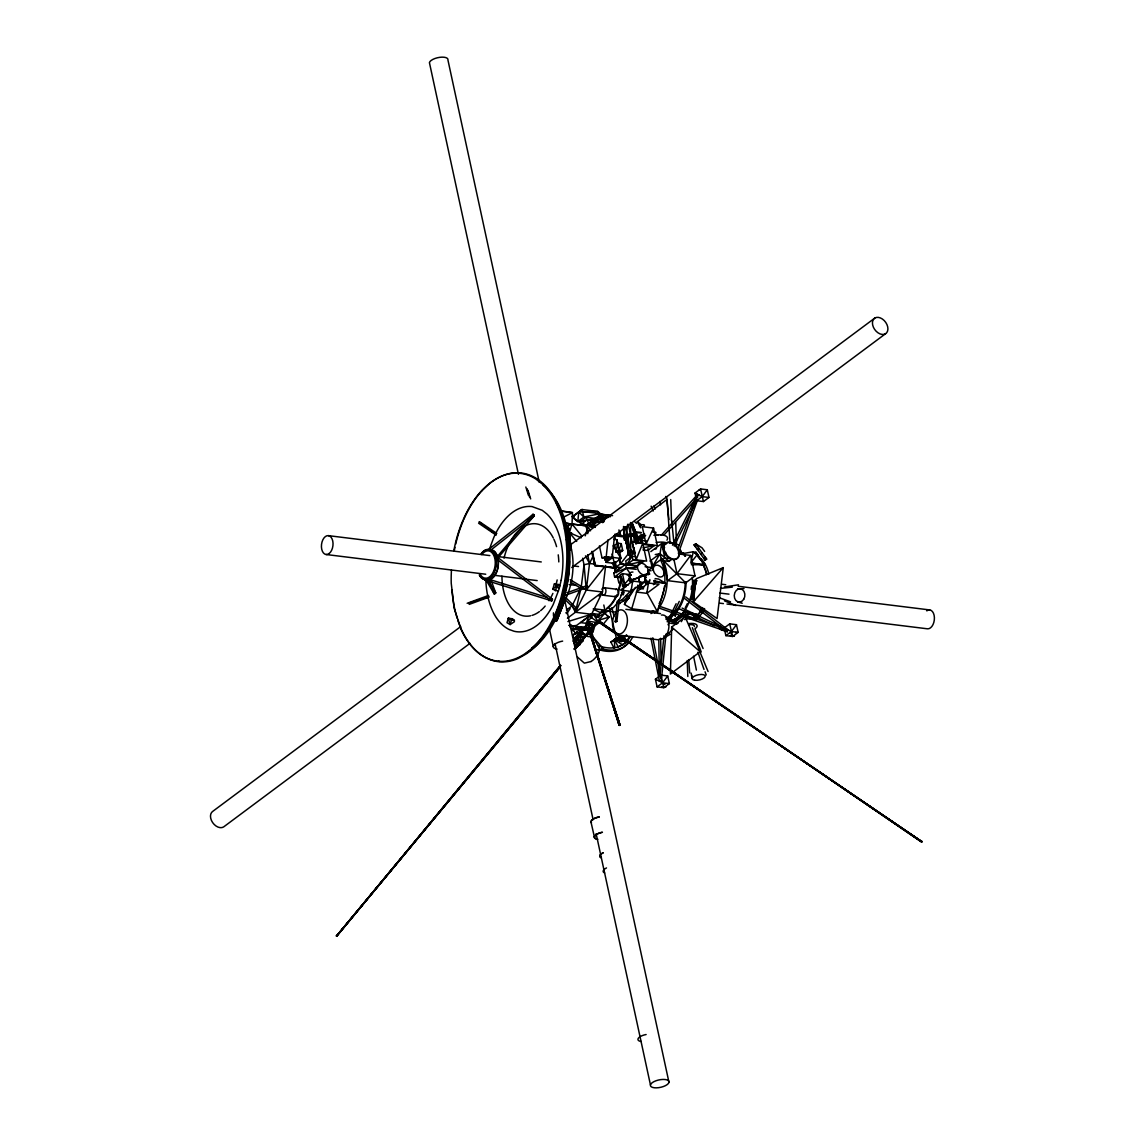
<?xml version="1.0" encoding="UTF-8"?>
<svg xmlns="http://www.w3.org/2000/svg" width="1145" height="1145" viewBox="0 0 1145 1145"><rect width="100%" height="100%" fill="white"/><g stroke="black" fill="none" stroke-linecap="round" stroke-linejoin="round"><path stroke-width="1.5" d="M630.68 555.654L628.662 554.853L628.691 553.407L634.015 550.859L634.029 547.51M634.058 542.501L634.087 535.803L636.52 534.2L632.269 523.251L630.58 522.592L630.723 551.89L625.499 526.729M620.204 567.619L615.352 571.226L615.423 562.524M630.051 553.736L630.408 557.114L630.051 553.736L635.003 551.16M640.713 538.05L641.071 541.428L640.713 538.05L645.665 535.474M632.87 526.085L636.978 538.007L636.52 534.2L632.269 523.251L634.173 533.269L627.503 536.991L628.691 553.407L625.456 538.508L628.662 554.853L625.456 538.508L630.351 533.441L636.52 534.2L636.992 536.332L636.978 538.007L634.087 535.803L630.795 535.96L624.569 538.536L624.111 536.418L630.351 533.441L628.204 524.238M594.369 525.712L594.384 524.152L596.602 522.506L603.73 521.233M593.482 525.984L593.511 524.195L596.058 522.277L602.914 520.875M640.327 539.739L637.808 538.737L637.837 536.948L644.506 533.742L644.463 536.647L640.384 535.03M573.115 641.429L574.089 638.753L578.468 633.772L584.666 634.087L582.69 641.314L576.207 647.927L576.364 641.458L579.213 635.089L576.966 633.299L572.815 635.131L577.381 631.854L574.962 633.786L577.896 632.412M671.671 627.045L670.412 674.033L700.182 651.748L685.182 616.94L671.671 627.045L700.182 651.748M697.133 580.801L693.913 580.4L691.623 599.279L693.326 599.479L693.913 580.4L695.63 580.601L696.217 583.979M620.146 531.495L619.975 534.787L625.37 537.119L623.538 528.589M624.24 534.801L624.855 526.772M574.575 625.871C574.904 628.948 577.996 624.841 574.847 625.528M581.617 626.845L577.366 628.719L577.538 626.601L576.15 628.834L581.431 628.963L586.168 627.303L576.321 626.716L576.15 628.834L578.511 629.235L583.063 629.693L583.249 627.574L585.954 627.732M659.949 675.707L664 635.747M661.624 677.482L666.032 634.044M667.263 621.878L667.621 618.4M599.408 545.879L601.984 557.801L606.22 556.627L608.009 539.853M607.995 558.545L612.231 557.372L614.564 535.559L619.975 534.787L618.915 529.935M616.611 543.102L616.969 539.71L613.663 539.309M593.382 628.834L593.038 631.868L585.753 629.965L585.023 627.746L586.583 622.379L593.038 631.868L594.598 626.515L587.313 624.612L585.023 627.746M572.056 523.966L569.408 532.654L576.694 541.428M618.93 603.086L616.883 621.42L615.466 621.406L617.227 601.211M627.66 524.41L626.501 534.643L624.569 540.225L625.442 539.939L628.061 547.797M569.122 625.385L575.577 626.186L591.579 614.264L602.456 592.008L605.691 565.473M693.326 599.479L695.63 580.601M693.34 601.855L696.174 578.755L723.282 567.619L717.071 618.572L693.34 601.855L723.282 567.619M616.196 552.062L617.484 543.188L621.248 543.646L622.723 550.473L619.96 552.52L616.196 552.062L614.722 545.235L617.484 543.188L618.958 550.001L616.196 552.062L622.723 550.473L618.958 550.001L621.248 543.646M631.052 591.407L632.655 581.059L643.189 582.361L631.052 591.407L620.533 590.104L632.655 581.059M646.839 593.353L648.442 583.005L658.976 584.308L646.839 593.353L636.305 592.051L648.442 583.005M666.204 544.061L661.695 543.517L660.035 553.65L653.222 565.258L661.824 558.846M487.598 580.172L495.542 592.552C495.27 594.699 492.665 593.997 495.828 593.139L490.361 578.468M615.337 567.505C619.774 565.773 611.902 569.709 616.511 572.686M605.948 556.856L605.061 559.991L605.791 560.306L608.424 559.891L608.482 557M561.136 580.315L559.175 588.802L553.235 604.474A63.118 38.128 -83 0 1 535.302 626.587A62.846 37.957 -83 0 1 514.033 631.239L508.952 629.406A63.376 38.286 -83 0 1 495.899 617.055C489.015 605.905 486.296 592.738 485.823 579.785M691.036 561.379L693.34 551.718L683.479 553.507L685.039 556.298M607.294 556.713L606.664 559.146L605.419 559.519L605.118 557.1M675.235 616.053L675.264 615.337M564.485 528.976L565.358 525.741L568.335 526.972L571.326 549.958L568.106 549.557M485.594 578.769L485.079 580.043L551.718 600.882L552.305 599.078L551.718 600.882M512.831 618.801L508.323 618.243L507.02 622.708L510.14 624.569L514.506 621.649M508.323 618.243L511.443 620.118L510.14 624.569L508.323 618.243L514.434 620.189M558.402 591.235L552.792 589.303L554.352 583.95L558.86 584.508M555.397 590.863L556.957 585.51L554.352 583.95M585.753 629.965L587.313 624.612L592.237 624.354M655.112 578.611L658.561 579.041L665.846 583.406L657.531 611.988L631.739 608.797L624.454 604.431L625.442 601.068M631.739 608.797L638.094 586.941M619.803 641.901L618.386 634.53M585.238 535.846L587.714 527.702M587.585 619.66L588.444 616.897M599.865 620.046L599.007 622.823L594.584 626.1L587.156 621.048L591.564 617.756L592.852 613.606L599.436 614.421M661.223 681.003C658.06 680.617 661.967 682.234 659.72 680.645M675.707 615.266L675.221 616.067M598.692 621.449L921.94 841.732L598.348 621.807L598.821 621.048L921.94 841.732L598.348 621.807L598.821 621.048M485.451 578.597L485.079 580.043M495.527 558.159L496.658 556.67L552.534 599.322L552.09 599.951L551.403 600.81L495.527 558.159L496.658 556.67M677.754 549.414L697.448 494.669L699.166 495.27M678.327 553.378L697.434 500.308M565.258 599.221L556.785 620.747L565.258 599.221L556.785 620.747L553.579 621.22L565.258 599.221L562.038 598.821M636.119 559.819L642.76 543.145L632.24 541.843L636.119 559.819L646.639 561.122L642.76 543.145M495.599 558.531L532.912 514.477L534.014 514.749L534.3 515.765L496.415 559.547M497.102 559.547L495.713 558.259M532.912 514.477L534.3 515.765M573.273 518.027L574.518 515.121L572.4 516.724L573.273 518.027L577.824 521.533L581.216 521.963M646.066 544.218L653.537 528.06L642.273 526.671L646.066 544.218L657.344 545.607L653.537 528.06M593.411 555.425L589.532 563.469L586.297 590.019L575.42 612.26L567.419 618.228M667.836 620.891L676.108 603.716M668.007 624.769L679.271 601.368M572.099 605.834L581.202 587.185L584.05 564.786L582.633 558.259M672.458 545.163L697.491 494.583L699.065 495.399M674.162 546.008L696.06 501.739M588.458 627.26L619.073 724.799L619.717 725.415L588.458 627.26L619.96 724.928L619.159 725.343L588.458 627.26L619.96 724.928L619.073 724.799L587.972 627.517L619.96 724.928M619.717 725.415L588.859 627.632L619.073 724.799M597.432 518.685L600.137 513.676L597.804 511.471L582.018 509.525L572.4 516.724L577.824 521.533L582.733 520.832M631.181 589.317L632.498 590.648L631.21 593.024L623.567 600.953L618.858 603.601L617.541 602.27L618.844 599.894M625.971 600.753L629.378 597.518M616.883 621.42L615.337 622.064L616.21 620.49M485.38 578.855L494.225 593.926M627.145 600.094L628.204 598.177M620.719 595.014C620.733 597.361 627.474 588.129 621.749 593.84M666.719 634.731L665.402 637.092L670.111 634.444L668.794 633.113L665.388 635.661M681.332 621.678L685.497 614.207L684.939 611.659L682.191 613.72M614.636 614.722L615.538 613.19M579.527 632.169L581.03 629.621L591.55 630.924L593.167 637.121L599.908 649.53L604.417 650.088L593.167 637.121L587.156 636.377M921.51 841.904L600.023 622.164L921.596 842.09L922.068 841.332M624.454 604.431L635.475 587.342M640.198 543.345L642.059 540.483L646.882 541.07M567.219 612.89L570.153 608.653M621.377 641.873L626.515 634.745M630.609 574.661L622.465 573.659L620.246 575.305L622.651 586.383L629.063 579.098M707.309 489.774L702.2 496.615L696.69 500.723L703.459 501.553L708.97 497.445L707.309 489.774L700.554 488.944L695.029 493.051L696.031 497.66M644.85 581.045L638.438 588.33L637.751 585.167M690.621 555.439L676.996 573.659L667.621 580.644L663.198 560.206L685.669 582.877L695.044 575.892L690.621 555.439L679.142 554.023L684.066 553.565L678.87 551.36M657.087 686.885L663.857 687.716L660.951 675.106L667.707 675.951L662.597 682.778L657.087 686.885L655.427 679.214L659.563 676.137M736.478 624.698L738.139 632.369L731.383 631.539L724.198 627.975L729.723 623.868L736.478 624.698L731.383 631.539L725.858 635.647L724.871 631.052M590.004 617.327L592.852 613.606L599.05 617.813M629.349 552.505L620.619 563.698L616.21 566.99L615.08 561.794M636.978 542.716L640.255 538.522M736.722 632.598L735.734 632.469M604.617 566.832L586.297 590.019L581.202 587.185L575.42 612.26L591.579 614.264L567.877 621.578M690.65 562.996L697.19 554.781L693.34 551.718L696.647 554.38M560.549 665.445L336.587 936.066L560.477 665.288M596.831 617.055L601.855 611.001L609.126 617.098L603.114 624.368L599.994 622.494M574.59 649.301L596.173 623.052L574.504 649.086M560.005 667.249L336.587 936.066L560.821 665.546L336.83 936.181L336.172 935.708M600.681 622.336L603.114 624.368L598.949 620.132L604.975 612.876L597.361 617.37M336.558 935.894L559.962 667.206M617.541 602.27L622.25 599.622L629.879 591.679L631.21 593.024M626.286 600.724L629.049 597.547M661.195 535.33L697.648 494.354L699.022 495.542M663.756 535.288L697.849 496.959M598.907 595.958L602.456 592.008L586.297 590.019L584.05 564.786L589.532 563.469L594.369 564.07M668.794 633.113L673.017 629.106M482.059 490.604L489.445 483.648A95.035 57.407 -83 0 1 521.404 473.014A95.006 57.393 -83 0 1 559.905 509.453A94.62 57.15 -83 0 1 567.562 544.863M603.673 520.159L598.563 519.515L600.696 517.54M552.792 589.303L556.957 585.51L559.962 585.882M586.827 635.131L591.55 630.924M590.863 614.106L592.437 615.151L590.92 614.378M598.663 518.842L590.834 525.269L590.648 524.424M576.207 647.927L574.275 643.161L576.364 641.458L579.785 645.021L578.068 639.296L574.089 638.753L573.23 636.334M488.357 549.643L533.055 514.406L533.799 514.864L534.271 515.837L490.976 549.972M613.978 648.084L610.929 642.173L616.468 638.194L614.407 639.583L618.228 646.968L627.031 641.887L624.841 639.397M583.893 517.01L582.018 509.525L578.74 512.001L577.824 521.533L583.893 517.01L600.137 513.676L601.297 514.778L597.804 511.471L578.74 512.001L583.893 517.01L595.743 518.485M602.456 592.008L575.42 612.26L572.772 607.122M640.699 527.831L637.307 521.676L667.077 499.392L670.083 543.417M679.429 615.795L673.918 619.917L674.477 622.465L677.081 623.567M691.737 618.558L697.248 614.421L684.939 611.659L674.477 622.465L677.84 623.266M572.4 516.724L582.018 509.525M586.655 525.111L580.644 524.367L580.086 521.819L586.154 517.297L588.916 524.081M567.834 536.017L570.654 533.913M587.8 533.684L585.997 525.283L600.882 514.191L612.589 515.636M592.065 521.734L594.327 520.045M601.426 517.383L590.834 525.269L601.068 515.035L609.197 516.037M460.748 626.573L212.87 811.275A9.503 6.555 53.3 0 0 212.626 822.568A9.503 6.555 53.3 0 0 223.576 826.962L470.022 643.333M569.637 545.449L874.837 318.067M571.741 567.534L885.543 333.739A9.503 6.555 53.3 0 0 882.351 318.997A9.503 6.555 53.3 0 0 872.662 324.98A9.503 6.555 53.3 0 0 885.543 333.739M591.793 552.148L594.699 565.573L615.323 567.648L614.235 562.61M605.404 558.96L606.134 562.367L612.761 557.429L621.019 558.459L619.545 551.647M641.086 539.753L643.461 537.978L643.089 536.275M638.209 543.345L642.059 540.483L642.875 544.319L654.153 545.707L647.755 550.473L642.932 549.872M606.134 562.367L614.407 563.383L621.019 558.459L613.105 545.75M630.423 555.439L635.375 552.863M621.148 577.753L614.607 576.951L613.777 573.115L625.585 564.313L626.415 568.149L630.322 573.76M566.46 610.027L570.697 606.879M650.832 551.604L661.695 543.517L664.601 547.711M643.504 561.379L626.573 564.857L632.97 560.091L643.504 561.379L637.107 566.16L626.573 564.857L625.742 561.021L632.14 556.255L635.661 556.685M650.002 561.122L660.035 553.65L669.038 561.394L672.344 558.917L664.83 557.987L661.509 560.463L660.035 553.65L655.241 554.552M647.698 570.883L652.12 567.591L647.998 548.527M588.802 616.625L580.715 622.651L592.223 624.068M626.286 600.166L629.049 598.105M663.857 687.716L669.367 683.608L667.707 675.951M725.858 635.647L732.628 636.477L738.139 632.369M700.74 554.223L702.271 553.107L695.616 543.746L694.07 544.863L705.105 560.22L706.651 559.118L705.935 558.073M616.296 638.309L610.929 642.173L620.089 636.52M694.772 545.893L696.332 544.777M697.319 549.471L698.865 548.355M572.815 635.131L577.381 631.854M703.703 558.316L705.248 557.214L706.651 559.118M584.666 634.087L579.213 635.089L574.089 638.753L574.275 643.161M494.196 592.609L495.542 592.552M576.966 633.299L579.527 631.782M595.028 519.73L587.643 524.052L586.168 526.142L601.068 515.035L587.643 524.052L587.829 524.897L594.527 525.727M553.579 621.22L557.558 619.159L554.366 619.645L554.309 616.282M588.058 628.047L588.859 627.632M563.412 517.239L572.443 512.602L572.042 524.081L582.032 536.375M729.923 632.985L731.526 632.77M663.47 684.467L665.073 684.238M619.13 639.554L627.116 635.589M614.994 621.22L615.924 621.177M591.092 661.524L584.379 663.141L577.452 657.044M617.627 637.336L621.578 635.661M614.149 639.926L616.783 638.81M567.204 526.113L572.042 524.081L565.272 523.222M578.468 633.772L581.746 632.469M613.777 573.115L626.415 568.149L636.663 567.376M633.414 579.685L646.596 574.604A6.655 4.594 53.3 0 0 644.363 564.27A6.655 4.594 53.3 0 0 637.579 568.464A6.655 4.594 53.3 0 0 646.596 574.604M633.042 579.499L646.51 574.489M467.146 603.286L488.586 595.429M469.178 604.403L488.958 597.16M566.961 592.752L587.07 585.596M565.773 595.142L587.557 587.385M579.213 635.089L584.422 637.45L579.069 637.035L574.089 638.753L576.364 641.458M468.906 603.186L488.858 596.702M637.808 538.737L642.803 537.177M598.949 620.132L609.126 617.098L607.05 615.853M580.086 521.819L595.171 518.413M636.205 559.247L632.97 560.091L632.14 556.255L626.573 564.857L629.807 564.013M571.942 604.617L573.087 604.946M642.875 544.319L646.367 543.503M578.568 632.927L581.789 632.197M534.128 515.88L533.055 514.406M642.903 547.854L654.153 545.707M584.022 523.795L580.644 524.367C591.035 518.284 580.858 519.544 594.226 520.775M724.384 586.941L738.525 584.809M720.42 588.415L732.313 587.127M583.063 629.693L588.358 629.822L581.431 628.963M598.563 519.515L602.041 519.215M631.21 590.748L632.498 590.648M627.145 599.178L628.19 599.093M619.731 576.565L614.607 576.951L626.415 568.149L636.219 569.366M737.552 588.873L744.007 588.559M637.837 536.948L642.803 536.719M627.102 575.048L630.523 574.933M626.072 586.254L622.651 586.383L625.9 586.784M643.562 588.144L638.438 588.33L643.318 588.931M608.797 559.404L606.664 559.146L606.363 556.742M615.08 534.729L619.975 534.787L614.894 534.157M634.359 532.754L641.2 532.869M697.248 614.421L685.497 614.207L674.477 622.465L677.912 622.894M597.733 649.931L604.417 650.088L601.626 648.199M691.365 564.728L704.934 564.757L697.763 555.268M658.132 639.769L620.948 635.389M594.527 526.614L589.518 526.328L592.809 526.686M597.976 649.716L604.417 650.088M575.405 633.199L572.572 628.991L583.091 630.294M587.829 524.897L594.455 525.44M719.847 593.067L728.993 594.155M695.044 599.694L691.623 599.279L694.843 599.665M708.97 497.445L702.2 496.615L695.029 493.051M582.104 511.457L600.137 513.676M560.077 511.071L572.443 512.602L559.776 510.613M610.242 516.839L600.882 514.191L602.943 516.925L608.009 517.554M588 531.595L586.541 524.868L589.89 525.283M634.115 531.623L641.128 532.482M564.972 523.208L586.583 525.87L565.587 523.236M589.518 526.557L594.541 527.172M613.663 535.66L625.37 537.119M678.913 552.92L684.066 553.565M692.238 563.197L704.934 564.757L697.19 554.781M661.509 560.463L669.038 561.394M606.22 556.627L612.231 557.372M601.984 557.801L604.989 558.173M637.021 565.73L620.619 563.698L618.744 558.746M645.122 566.732L652.12 567.591M695.044 575.892L676.996 573.659L674.047 560.034M651.09 570.768L648.313 570.425L649.73 574.203L646.954 573.86M616.21 566.99L621.463 567.634M594.699 565.573L614.779 568.063L612.346 563.225M645.079 574.289L648.528 574.718L647.812 571.369M328.4 535.645L489.831 555.583M496.916 556.47L541.27 561.952M573.201 565.888L578.526 566.546M722.209 584.293L725.758 584.737M738.181 586.269L929.769 609.942M639.869 575.806L644.764 576.407M667.621 580.644L685.669 582.877M653.809 581.918L665.846 583.406L653.652 580.63M620.246 575.305L624.855 584.737L628.118 585.138M643.891 587.084L640.642 586.684L638.581 577.194M604.073 587.686L616.854 589.26M326.067 554.509L485.723 574.232M494.597 575.334L537.177 580.587M569.108 584.537L576.193 585.41M719.89 603.172L723.44 603.601M726.989 604.045L927.436 628.805A9.503 5.739 -83 0 0 934.406 617.613A9.503 5.739 -83 0 0 926.763 610.857M603.143 595.228L615.924 596.803M625.857 609.326L660.522 613.62M593.396 608.696L604.903 610.128M605.576 610.843L616.082 612.146M666.848 618.787L671.614 619.373M675.765 621.535L667.836 620.561L677.053 623.281M670.555 623.266L676.895 624.054M511.443 620.118L514.448 620.49M572.572 628.991L579.585 629.864M498.519 661.252L499.678 661.395M669.367 683.608L662.597 682.778L655.427 679.214M568.12 532.425L571.613 532.869M570.482 625.528L575.577 626.186L569.122 625.342M592.037 551.289L595.257 565.172L614.779 568.063L613.749 562.968M587.156 621.048L599.007 622.823L592.852 613.606M692.367 563.268L704.375 565.172L702.228 562.825M602.728 522.707L600.882 514.191L610.786 515.737M614.693 647.898L614.407 639.583L627.031 641.887L619.202 638.094M652.306 610.786L657.531 611.988L646.71 592.323M685.182 616.94L690.922 618.414M625.7 565.043L620.619 563.698L619.502 558.502M737.566 601.869L742.218 603.243M489.001 579.27L547.31 597.518M699.108 490.003L700.583 489.459M658.718 605.991L727.819 629.936L726.975 631.568L684.409 598.334M658.26 607.795L727.361 631.739M719.289 597.762L730.51 601.798M724.427 600.824L735.992 605.562M569.408 532.654L581.288 537.821M578.068 639.296L582.69 641.314L579.069 637.035M593.339 609.24L601.254 612.99M682.105 608.081L721.722 626.988M679.586 608.968L714.451 625.614M719.203 627.875C722.209 632.555 728.592 629.192 727.204 631.668M570.439 582.018L581.245 588.458M485.408 580.172L486.739 580.114L486.711 578.797M603.887 514.563L606.778 516.109M570.138 579.671L582.104 586.841L580.987 587.042L580.901 588.301M583.249 627.574L587.127 629.936M614.407 639.583L622.866 645.093M479.383 521.633L496.815 533.456M478.596 523.208L496.028 535.044M591.564 617.756L599.007 622.823M479.14 522.106L496.229 534.629M565.916 612.618L566.632 613.677M637.307 521.676L641.429 524.839M685.64 596.889L728.206 630.108M690.363 618.185L685.497 614.207L685.612 617.169M634.688 521.762L636.534 523.308M609.269 608.439L610.5 609.054L611.931 607.709L613.949 616.096M702.615 562.524L704.934 564.757L697.978 556.942M565.415 597.304L576.822 608.567M565.286 599.823L575.291 609.483M626.472 595.615L627.789 596.96M622.25 599.622L623.567 600.953M618.844 602.17L620.161 603.501M601.855 611.001L603.93 613.119M683.479 553.507L685.526 556.212M651.033 567.347L652.922 569.866M694.07 544.863L695.473 546.752M697.019 545.65L695.616 543.746L702.071 547.854L704.647 551.432M702.271 553.107L705.248 557.214M696.933 553.708L695.616 551.904L697.949 555.125M697.62 554.71L698.722 556.198M581.03 629.621L584.723 634.874M704.404 559.189L705.105 560.22M586.541 524.868L590.519 530.779M625.442 539.939L624.569 538.536L626.959 536.762L634.631 535.402L636.992 536.332L634.087 535.803L635.876 544.09M603.415 520.102L602.943 516.925L604.703 519.916M598.277 645.422L599.551 647.684A11.421 6.011 -47.6 0 1 591.092 661.495M585.481 555.855L589.532 563.469L587.643 554.767M607.294 557.715L608.424 559.891L608.124 557.472M605.948 557.873L607.179 560.248L606.864 557.844M556.957 585.51L558.431 588.458M631.367 549.6L632.67 552.548M651.133 506.162L653.165 511.042M694.958 628.991L703.087 648.514M699.953 651.963L708.082 671.5M489.115 580.472L490.947 585.367M492.15 588.616L493.982 593.511M587.5 586.125L587.757 587.027M654.038 505.832L655.183 509.024M699.495 647.226L701.212 652.02M705.077 671.8L706.222 675.006M692.367 627.689L699.008 646.453M697.92 652.235L704.018 669.439M630.58 522.592L634.631 535.402L630.795 535.96L634.015 550.859M629.12 550.931L630.165 554.08M528.045 490.504L530.665 498.905M525.841 487.011L528.46 495.399M604.989 557.687L605.791 560.306L605.476 557.887M600.882 514.191L603.2 522.077M527.144 488.786L529.548 497.145M614.407 563.383L612.017 554.023M703.459 501.553L700.554 488.944M732.628 636.477L729.723 623.868M566.589 530.922L565.358 525.741M567.448 534.386L571.326 549.958L568.335 526.972L565.73 527.459L568.707 528.704L570.954 548.226M636.892 541.413L636.09 538.05L636.806 541.356M609.498 609.469L616.754 639.64M585.997 525.283L587.6 532.225M659.806 501.481L660.565 504.845M617.298 576.135L618.872 583.048M691.122 673.117L692.238 678.269M661.695 543.517L664.83 557.987M651.848 561.751L653.194 567.992M637.536 543.231L636.105 536.604L636.706 543.66M632.441 551.962L632.799 553.665M629.607 550.673L630.322 553.994M616.969 539.71L618.071 544.82M614.622 535.96L615.38 539.438M622.465 573.659L624.855 584.737M613.691 563.025L615.352 571.226M602.943 516.925L603.987 521.791M594.384 524.152L595.114 527.473M592.351 551.733L595.257 565.172M603.801 605.004L605.633 613.534M539.238 482.274L447.953 60.112A9.503 3.793 -12.2 0 0 439.709 57.336A9.503 3.793 -12.2 0 0 429.418 62.617L518.427 474.316M564.499 599.164L668.981 1082.383A9.503 3.793 -12.2 0 1 654.196 1087.75A9.503 3.793 -12.2 0 1 655.956 1080.78A9.503 3.793 -12.2 0 1 668.981 1082.383M555.024 643.533L593.11 819.72M596.13 833.689L650.446 1084.888M549.228 627.889L553.278 646.639M590.934 821.781L594.412 837.081M693.569 656.228L696.389 670.054M652.793 637.794L660.937 679.042M650.933 638.166L659.42 681.118M607.752 556.685L608.067 559.103M604.746 557.586L605.061 559.991L604.989 557.271M691.551 675.121L691.895 678.513M671.657 520.488L673.89 542.573M666.648 497.517L668.895 519.587M688.732 659.592L689.691 672.959M623.495 526.485L624.011 534.758M687.243 660.479L687.816 676.466M675.722 522.549L676.48 543.875M670.727 499.563L671.485 520.889M553.436 612.833L553.493 616.182M660.679 638.266L661.037 663.141M658.819 640.112L659.334 675.65M634.044 578.855A2.848 1.961 53.3 0 1 630.136 578.368A2.848 1.961 53.3 0 1 631.253 574.776M633.571 578.783A2.476 1.703 53.3 0 1 630.179 578.368A2.476 1.703 53.3 0 1 631.167 575.248M649.845 579.556A2.848 1.961 53.3 0 1 648.528 581.846A2.848 1.961 53.3 0 1 645.651 579.9A2.848 1.961 53.3 0 1 645.98 576.937M649.358 580.73A2.476 1.703 53.3 0 1 646.367 580.816A2.476 1.703 53.3 0 1 646.023 577.366M561.136 580.257A63.018 38.071 -83 0 0 546.78 513.876L542.2 510.284L532.082 506.591A63.118 38.128 -83 0 0 510.87 513.633A63.018 38.071 -83 0 0 493.753 537.592L490.79 545.406A63.376 38.286 -83 0 0 489.788 548.684M457.714 619.917A94.763 57.236 -83 0 0 466.874 639.554A95.035 57.407 -83 0 0 486.539 658.132M457.213 618.343A94.763 57.236 -83 0 1 454.622 608.453A94.763 57.236 -83 0 1 451.989 589.847M553.321 620.59A95.035 57.407 -83 0 1 526.256 653.924L518.341 658.389A95.006 57.393 -83 0 1 486.539 658.089M454.336 550.545A95.035 57.407 -83 0 1 454.98 547.31M567.548 544.82A95.006 57.393 -83 0 1 553.293 620.533M455.696 544.104A95.006 57.393 -83 0 1 463.052 521.175M463.668 519.744A95.006 57.393 -83 0 1 482.059 490.604M451.445 570.181A94.563 57.121 -83 0 0 451.23 583.234L454.136 608.152L461.32 629.95A94.563 57.121 -83 0 0 532.997 647.297A94.749 57.236 -83 0 0 552.348 620.232A94.291 56.949 -83 0 0 561.236 596.731L564.199 583.993A94.691 57.193 -83 0 0 558.903 509.639A94.878 57.322 -83 0 0 542.658 484.364L535.774 478.968A94.291 56.949 -83 0 0 512.588 473.357M453.864 550.559A94.563 57.121 -83 0 1 488.8 484.006A94.691 57.193 -83 0 1 512.516 473.286M481.258 553.593A15.2 9.189 -83 0 1 494.268 554.065A15.2 9.189 -83 0 1 492.321 575.463A15.2 9.189 -83 0 1 479.297 574.99M489.044 549.815A15.2 9.189 -83 0 1 498.418 562.767A15.2 9.189 -83 0 1 489.187 579.814M489.044 550.001A15.014 9.074 -83 0 1 498.304 562.796A15.014 9.074 -83 0 1 489.187 579.628M481.472 553.751A15.014 9.074 -83 0 1 494.325 554.209A15.014 9.074 -83 0 1 492.393 575.348A15.014 9.074 -83 0 1 479.54 574.89M481.83 554.624A13.783 8.33 -83 0 1 493.624 555.053A13.783 8.33 -83 0 1 491.849 574.447A13.783 8.33 -83 0 1 480.056 574.017M661.452 615.065A12.18 7.357 -83 0 1 668.88 627.331A12.18 7.357 -83 0 1 659.262 638.996M617.599 611.029A12.18 7.357 -83 0 1 627.417 620.304A12.18 7.357 -83 0 1 617.713 633.858A12.18 7.357 -83 0 1 613.892 616.21M570.01 543.603A51.797 31.287 -83 0 1 562.725 604.603M504.015 558.188A46.487 28.081 -83 0 1 526.814 525.154A46.487 28.081 -83 0 1 553.264 537.95M553.894 539.266A46.487 28.081 -83 0 1 556.584 546.652M558.23 554.853A46.487 28.081 -83 0 1 558.803 561.923M557.157 579.928A46.487 28.081 -83 0 1 555.84 585.181M552.878 593.396A46.487 28.081 -83 0 1 549.028 600.753M545.177 606.063A46.487 28.081 -83 0 1 540.583 610.671M539.395 611.602A46.487 28.081 -83 0 1 532.096 615.38M530.622 615.767A46.487 28.081 -83 0 1 501.939 576.178M568.85 548.655A72.235 43.639 -83 0 1 569.122 551.761M569.437 561.279A72.235 43.639 -83 0 1 567.39 582.175M567.09 583.75A72.235 43.639 -83 0 1 565.229 591.55M564.786 593.081A72.235 43.639 -83 0 1 561.78 601.984M543.031 485.222A90.77 54.831 -83 0 1 566.718 527.072M567.076 528.661A90.77 54.831 -83 0 1 526.371 652.922M556.026 502.397A90.77 54.831 -83 0 1 565.215 526.886M565.573 528.475A90.77 54.831 -83 0 1 554.695 618.071M552.477 622.393A90.77 54.831 -83 0 1 531.652 648.184M566.474 539.252A88.151 53.257 -83 0 1 566.875 542.53M567.004 569.723A88.151 53.257 -83 0 1 566.646 573.173M566.217 576.608A88.151 53.257 -83 0 1 565.401 581.732M564.771 585.109A88.151 53.257 -83 0 1 561.923 596.745M561.436 598.363A88.151 53.257 -83 0 1 558.159 607.823M557.558 609.34A88.151 53.257 -83 0 1 556.298 612.346M703.602 566.074A33.262 20.095 -83 0 1 706.537 574.59M702.472 607.594A33.262 20.095 -83 0 1 693.684 618.787M691.523 586.125A31.845 19.236 -83 0 1 691.208 589.46M687.372 603.529A31.845 19.236 -83 0 1 685.268 607.58M701.026 558.731A34.693 20.953 -83 0 1 708.827 574.146M704.59 608.567A34.693 20.953 -83 0 1 695.416 620.246M703.803 565.744A33.735 20.381 -83 0 1 706.78 574.375M702.658 607.852A33.735 20.381 -83 0 1 693.727 619.202M628.448 642.388A45.385 31.316 53.3 0 1 599.923 649.974M572.987 630.809A45.385 31.316 53.3 0 1 569.838 626.487M632.77 636.706A45.385 31.316 53.3 0 1 603.072 649.086M574.69 629.535A45.385 31.316 53.3 0 1 571.541 625.213M629.263 636.534A42.995 29.67 53.3 0 1 626.787 640.713M630.237 636.734A42.995 29.67 53.3 0 1 598.735 645.708M591.321 822.754A8.316 3.32 -12.2 0 1 599.136 816.929M597.575 839.242A8.316 3.32 -12.2 0 1 594.656 835.993A8.316 3.32 -12.2 0 1 602.442 832.258A8.144 3.249 -12.2 0 0 594.813 835.979A8.144 3.249 -12.2 0 0 597.676 839.171M591.478 822.697A8.144 3.249 -12.2 0 1 599.121 817M684.61 619.574A9.503 3.793 -12.2 0 1 690.979 618.715M688.861 623.581A9.503 3.793 -12.2 0 1 695.358 628.533M688.66 624.741A6.655 2.648 -12.2 0 1 694.442 626.687M673.303 544.247A9.503 3.793 -12.2 0 1 679.243 545.335M680.259 550.015A9.503 3.793 -12.2 0 1 680.989 551.861M665.803 496.472A6.655 2.648 -12.2 0 1 666.318 497.76M640.742 526.786A2.376 0.945 -12.2 0 1 640.241 525.526A2.376 0.945 -12.2 0 1 643.504 524.725A2.376 0.945 -12.2 0 1 644.005 525.984M631.281 582.204A2.376 1.646 53.3 0 1 629.421 580.944A2.376 1.646 53.3 0 1 628.963 578.812M632.727 582.104A6.183 4.265 53.3 0 1 629.106 575.591A6.183 4.265 53.3 0 1 632.942 572.071M639.024 578.211A6.183 4.265 53.3 0 1 638.967 580.901M647.068 584.15A2.376 1.646 53.3 0 1 644.907 582.361A2.376 1.646 53.3 0 1 645.265 580.071M648.499 584.05A6.183 4.265 53.3 0 1 644.878 577.538A6.183 4.265 53.3 0 1 648.714 574.017M654.797 580.172A6.183 4.265 53.3 0 1 653.394 584.666M601.869 589.317A3.807 2.29 -83 0 1 605.433 588.745A3.807 2.29 -83 0 1 604.717 594.527A3.807 2.29 -83 0 1 601.397 593.096M615.652 589.618A3.807 2.29 -83 0 1 618.658 593.31A3.807 2.29 -83 0 1 614.836 596.159M621.52 592.709A1.904 1.145 -83 0 1 623.166 592.208A1.904 1.145 -83 0 1 623.266 594.842M666.819 555.354A2.376 1.646 53.3 0 1 666.304 554.838M665.903 554.209A2.376 1.646 53.3 0 1 665.76 552.334M674.104 544.734A9.503 6.555 53.3 0 1 676.523 558.917A9.503 6.555 53.3 0 1 663.885 551.046A9.503 6.555 53.3 0 1 671.743 543.26M653.881 535.245A5.696 2.276 -12.2 0 1 658.389 535.388M652.936 532.053A3.091 1.231 -12.2 0 1 655.641 532.253A3.091 1.231 -12.2 0 1 655.369 533.613M655.097 549.113A2.376 0.945 -12.2 0 1 656.471 548.684M656.157 542.544A13.311 5.31 -12.2 0 1 666.691 542.902M654.596 535.302A13.311 5.31 -12.2 0 1 666.934 540.182M620.719 577.28A33.262 20.095 -83 0 1 618.157 590.849M616.382 595.457A33.262 20.095 -83 0 1 606.907 608.124M624.497 584.837A33.978 20.524 -83 0 1 622.193 593.267M620.933 596.359A33.978 20.524 -83 0 1 604.832 612.332M621.148 577.252A33.978 20.524 -83 0 1 617.985 592.738M617.37 594.312A33.978 20.524 -83 0 1 603.873 610.686M685.197 582.089A31.845 19.236 -83 0 1 665.875 617.77M692.253 577.624A33.262 20.095 -83 0 1 685.096 609.856M684.266 611.072A33.262 20.095 -83 0 1 672.33 619.975M670.755 620.218A33.262 20.095 -83 0 1 667.564 620.103M686.055 581.903A33.262 20.095 -83 0 1 665.875 619.173M661.552 558.331A33.262 20.095 -83 0 1 654.468 612.904M660.951 560.864A33.262 20.095 -83 0 1 664.83 582.733M664.515 586.226A33.262 20.095 -83 0 1 659.091 603.787M653.394 611.544A33.262 20.095 -83 0 1 651.018 613.577M557.085 649.086A9.503 3.793 -12.2 0 1 553.751 645.351A9.503 3.793 -12.2 0 1 562.639 641.1M641.257 1041.506A8.316 3.32 -12.2 0 1 638.337 1038.243A8.316 3.32 -12.2 0 1 646.123 1034.522M604.646 872.977A8.316 3.32 -12.2 0 1 606.492 867.924M601.34 857.734A8.316 3.32 -12.2 0 1 603.2 852.681M601.354 857.82A8.316 3.32 -12.2 0 1 603.215 852.767M624.111 536.418L624.569 540.225L624.111 536.418M615.895 566.789C615.409 570.31 618.243 565.859 615.895 566.789M580.372 525.04L581.359 524.095L580.372 525.04M661.767 686.742L663.442 686.699L661.767 686.742M664.014 687.014L665.703 686.986L664.014 687.014M730.481 635.532L732.156 635.504L730.481 635.532M732.743 635.818L734.417 635.79L732.743 635.818M595.786 622.851L574.189 648.957L595.786 622.851M596.445 623.338L574.804 649.401L596.445 623.338M653.366 570.41A6.655 4.594 53.3 0 0 662.368 576.55A6.655 4.594 53.3 0 0 660.135 566.231A6.655 4.594 53.3 0 0 653.366 570.41M329.073 553.593A9.503 5.739 -83 0 0 331.091 537.263A9.503 5.739 -83 0 0 321.53 544.376A9.503 5.739 -83 0 0 329.073 553.593M694.858 680.273A6.655 2.648 -12.2 0 0 705.206 676.523A6.655 2.648 -12.2 0 0 696.103 675.393A6.655 2.648 -12.2 0 0 694.858 680.273M743.72 599.293A6.655 5.296 -83 0 0 740.386 588.816A6.655 5.296 -83 0 0 734.603 598.162A6.655 5.296 -83 0 0 743.72 599.293M663.986 547.983A9.503 6.555 53.3 0 0 675.793 559.061A9.503 6.555 53.3 0 0 675.378 544.963A9.503 6.555 53.3 0 0 663.986 547.983"/></g></svg>
